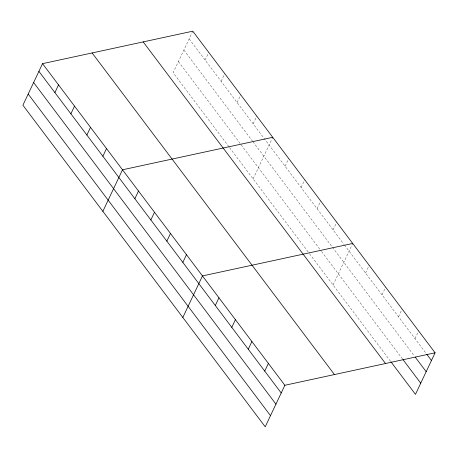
<?xml version="1.0" encoding="UTF-8"?>
<svg xmlns="http://www.w3.org/2000/svg" width="458" height="458" viewBox="0 0 458 458"><rect width="100%" height="100%" fill="white"/><g stroke="black" fill="none" stroke-linecap="round" stroke-linejoin="round"><path stroke-width="0.34" stroke-dasharray="2.29 1.72" d="M192.778 31.184L173.141 72.725L229.114 147.018M205.132 60.107L208.774 52.407M221.122 81.335L224.764 73.635M237.118 102.563L240.759 94.863M253.114 123.786L256.749 116.086M253.108 178.86L272.745 137.314M285.099 166.243L288.735 158.542M301.089 187.471L304.73 179.771M317.085 208.693L320.726 200.993M333.075 229.922L336.716 222.222M333.075 284.99L352.712 243.45M365.547 273.02L369.188 265.319M382.029 294.889L385.665 287.189M398.506 316.759L402.147 309.058M414.982 338.628L418.623 330.928M189.137 38.884L344.021 244.446M344.439 245.001L426.392 353.771M183.858 50.048L252.461 141.104M252.885 141.659L332.004 246.679M332.428 247.234L414.353 355.963M178.42 61.555L240.708 144.23M241.131 144.791L321.098 250.921M321.516 251.482L402.576 359.061M229.538 147.579L309.081 253.154M309.505 253.709L390.537 361.259"/><path stroke-width="0.69" d="M42.537 63.656L22.9 105.203L265.222 426.816L284.859 385.275L435.1 352.797L192.778 31.184L42.537 63.656L284.859 385.275M54.891 92.585L58.532 84.885M70.887 113.813L74.522 106.113M86.877 135.036L90.518 127.335M102.873 156.264L106.514 148.564M102.867 211.333L122.504 169.792L272.745 137.314M134.858 198.72L138.499 191.02M150.854 219.943L154.489 212.243M166.844 241.171L170.485 233.471M182.839 262.4L186.475 254.7M182.834 317.468L202.47 275.922L352.712 243.45M215.306 305.492L218.947 297.792M231.788 327.361L235.423 319.667M248.265 349.236L251.906 341.536M264.741 371.106L268.382 363.406M435.1 352.797L415.463 394.344L390.955 361.82M426.81 354.332L431.459 360.498M415.194 357.085L426.18 371.667M402.994 359.622L420.742 383.174M143.199 41.901L385.522 363.515M92.115 52.939L334.437 374.558M38.896 71.356L281.218 392.975M33.617 82.526L275.939 404.145M28.178 94.033L270.501 415.652"/></g></svg>
